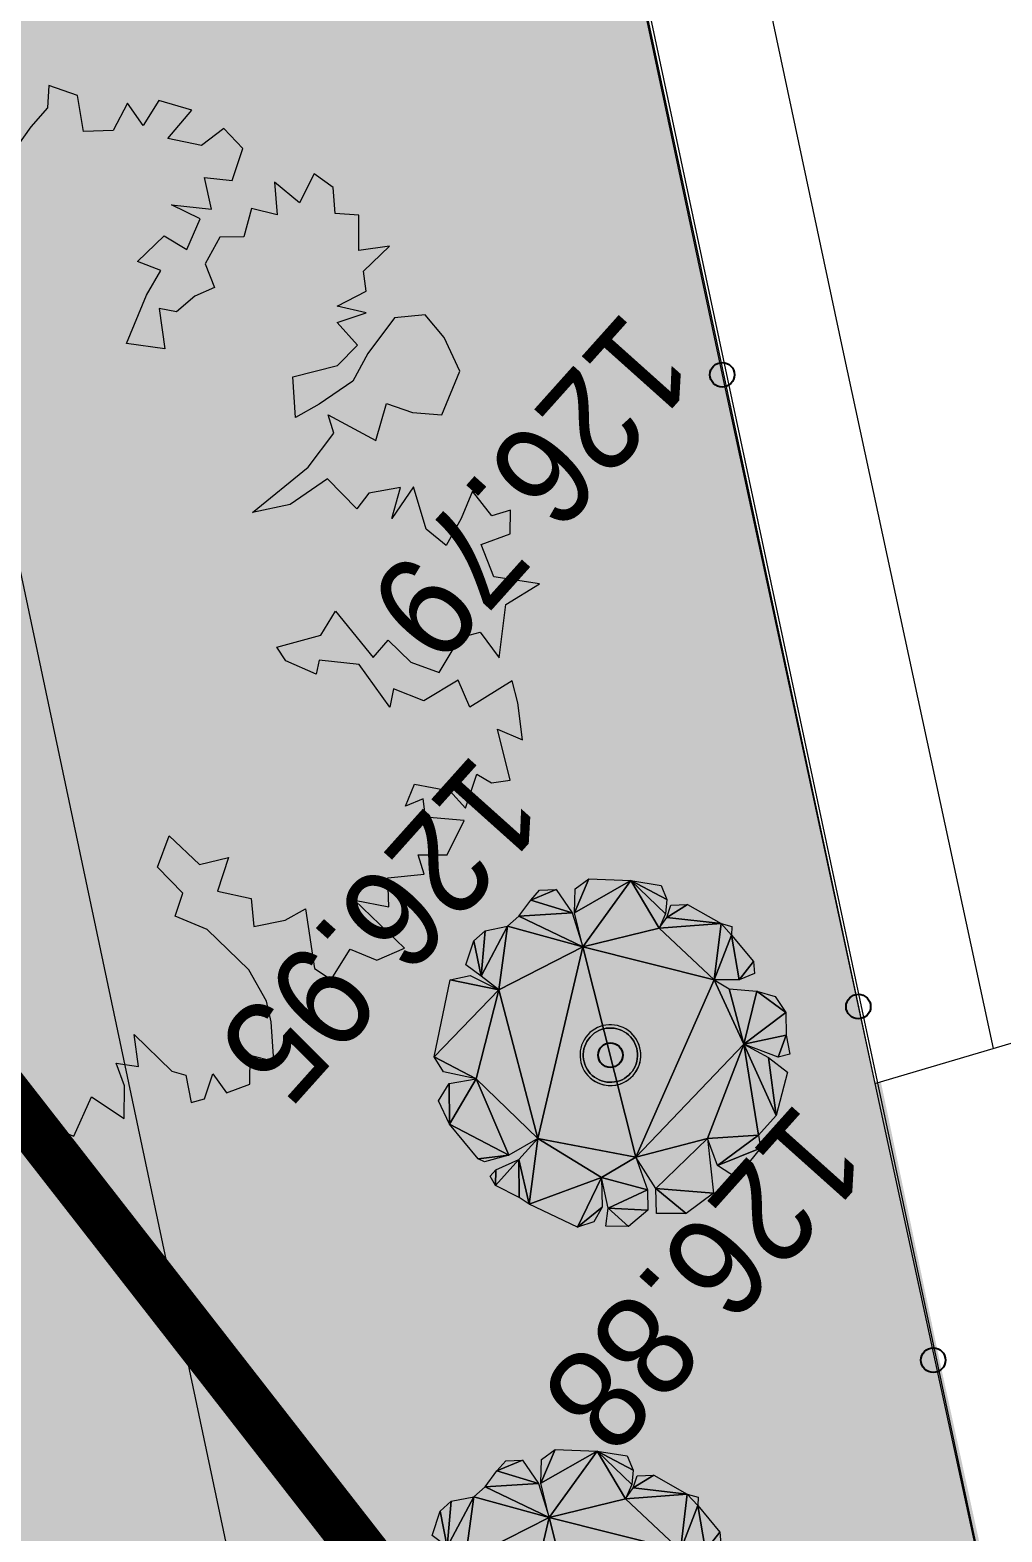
# Model space of a CAD drawing. Header units: metres. Extents: x -2858 to 512, y -1995 to 1252.
# Drawn here: x -403.87 to -399.92, y -158.6 to -152.48 of the extents above; entities that cross this region are included whole.
import ezdxf
from ezdxf.enums import TextEntityAlignment as Align
from ezdxf.lldxf.tags import DXFTag

# ---------------------------------------------------------------- set-up
doc = ezdxf.new("R2010")
doc.units = ezdxf.units.M
doc.header["$PDMODE"] = 33
doc.header["$PDSIZE"] = 0.1
doc.layers.add('03-HCH-15x40-10cm', color=7, linetype='Continuous', lineweight=0, true_color=0xb196e4)
for name, color, linetype in [('Calque commun', 7, 'Continuous'), ('Calque11', 7, 'Continuous'), ('Calque14', 7, 'Continuous'), ('Calque15', 7, 'Continuous'), ('Calque17', 7, 'Continuous'), ('Calque19', 7, 'Continuous'), ('Calque3', 7, 'Continuous')]:
    doc.layers.add(name, color=color, linetype=linetype)
doc.styles.add('Arial12', font='arial.ttf', dxfattribs={"width": 0.9, "height": 0.41584})
tags = doc.linetypes.add('DASHDOT2', pattern=[0.5, 0.25, -0.125, 0, -0.125]).pattern_tags.tags
tags[10:11] = [DXFTag(74, 4), DXFTag(75, 0), DXFTag(340, '0'), DXFTag(46, 1.0), DXFTag(50, 0.0), DXFTag(44, 0.0), DXFTag(45, 0.0)]
tags[8:9] = [DXFTag(74, 4), DXFTag(75, 0), DXFTag(340, '0'), DXFTag(46, 1.0), DXFTag(50, 0.0), DXFTag(44, 0.0), DXFTag(45, 0.0)]
tags[6:7] = [DXFTag(74, 4), DXFTag(75, 0), DXFTag(340, '0'), DXFTag(46, 1.0), DXFTag(50, 0.0), DXFTag(44, 0.0), DXFTag(45, 0.0)]
tags[4:5] = [DXFTag(74, 4), DXFTag(75, 0), DXFTag(340, '0'), DXFTag(46, 1.0), DXFTag(50, 0.0), DXFTag(44, 0.0), DXFTag(45, 0.0)]
tags = doc.linetypes.add('DOT2', pattern=[0.125, 0, -0.125]).pattern_tags.tags
tags[6:7] = [DXFTag(74, 4), DXFTag(75, 0), DXFTag(340, '0'), DXFTag(46, 1.0), DXFTag(50, 0.0), DXFTag(44, 0.0), DXFTag(45, 0.0)]
tags[4:5] = [DXFTag(74, 4), DXFTag(75, 0), DXFTag(340, '0'), DXFTag(46, 1.0), DXFTag(50, 0.0), DXFTag(44, 0.0), DXFTag(45, 0.0)]
tags = doc.linetypes.add('HIDDEN', pattern=[0.375, 0.25, -0.125]).pattern_tags.tags
tags[6:7] = [DXFTag(74, 4), DXFTag(75, 0), DXFTag(340, '0'), DXFTag(46, 1.0), DXFTag(50, 0.0), DXFTag(44, 0.0), DXFTag(45, 0.0)]
tags[4:5] = [DXFTag(74, 4), DXFTag(75, 0), DXFTag(340, '0'), DXFTag(46, 1.0), DXFTag(50, 0.0), DXFTag(44, 0.0), DXFTag(45, 0.0)]

# ---------------------------------------------------------------- blocks, each defined once
blk = doc.blocks.new('arb5')
at = {"layer": 'Calque commun', "color": 0, "linetype": 'ByBlock', "lineweight": -2}
for p, q in [((0.5471, 1.1695), (0.5453, 1.0957)), ((0.5765, 1.1565), (0.5471, 1.1695)), ((0.587, 1.1277), (0.5765, 1.1565)), ((0.7301, 1.1483), (0.7012, 1.1181)), ((0.7426, 1.1256), (0.7301, 1.1483)), ((0.7656, 1.146), (0.7426, 1.1256)), ((0.7891, 1.134), (0.7656, 1.146)), ((0.3387, 1.1317), (0.3079, 1.0847)), ((0.3544, 1.1189), (0.3387, 1.1317)), ((0.4432, 1.1359), (0.4037, 1.1244)), ((0.4037, 1.1244), (0.429, 1.0916)), ((0.4638, 1.113), (0.4432, 1.1359)), ((0.4747, 1.1318), (0.4638, 1.113)), ((0.504, 1.1059), (0.4747, 1.1318)), ((0.5259, 1.1274), (0.504, 1.1059)), ((0.5453, 1.0957), (0.5259, 1.1274)), ((0.6245, 1.1345), (0.587, 1.1277)), ((0.6282, 1.1136), (0.6245, 1.1345)), ((0.7842, 1.1095), (0.7891, 1.134)), ((0.2983, 1.1123), (0.2724, 1.0819)), ((0.3079, 1.0847), (0.2983, 1.1123)), ((0.3582, 1.1012), (0.3544, 1.1189)), ((0.3929, 1.1166), (0.3582, 1.1012)), ((0.3908, 1.0919), (0.3929, 1.1166)), ((0.5876, 1.0636), (0.6282, 1.1136)), ((0.7012, 1.1181), (0.6884, 1.0993)), ((0.8099, 1.1212), (0.7842, 1.1095)), ((0.8046, 1.0894), (0.8225, 1.1132)), ((0.8225, 1.1132), (0.8099, 1.1212)), ((0.411, 1.0591), (0.3908, 1.0919)), ((0.429, 1.0916), (0.4163, 1.0768)), ((0.6884, 1.0993), (0.6763, 1.0628)), ((0.2724, 1.0819), (0.2593, 1.0614)), ((0.4163, 1.0768), (0.4348, 1.0679)), ((0.8115, 1.0755), (0.8046, 1.0894)), ((0.8099, 1.0195), (0.8115, 1.0755)), ((0.2593, 1.0614), (0.3105, 1.0472)), ((0.4348, 1.0679), (0.411, 1.0591)), ((0.6112, 1.0555), (0.5876, 1.0636)), ((0.6763, 1.0628), (0.6746, 1.0009)), ((0.8832, 1.0722), (0.8574, 1.0487)), ((0.8899, 1.0307), (0.8832, 1.0722)), ((0.3105, 1.0472), (0.2976, 1.0186)), ((0.6386, 1.0356), (0.6112, 1.0555)), ((0.8318, 1.0458), (0.8099, 1.0195)), ((0.8454, 1.026), (0.8318, 1.0458)), ((0.8574, 1.0487), (0.8454, 1.026)), ((0.9334, 1.045), (0.8899, 1.0307)), ((0.9439, 1.0173), (0.9334, 1.045)), ((0.2504, 1.0348), (0.2037, 1.0016)), ((0.2442, 1.0013), (0.2504, 1.0348)), ((0.6187, 1.0132), (0.6386, 1.0356)), ((0.9677, 1.0408), (0.9439, 1.0173)), ((0.9675, 1.0084), (0.9677, 1.0408)), ((0.1632, 1.0129), (0.1908, 0.9722)), ((0.2037, 1.0016), (0.1632, 1.0129)), ((0.2976, 1.0186), (0.3388, 1.0065)), ((0.637, 0.9815), (0.6187, 1.0132)), ((0.2627, 0.9893), (0.2442, 1.0013)), ((0.3053, 0.998), (0.2627, 0.9893)), ((0.3177, 0.9683), (0.3053, 0.998)), ((0.3388, 1.0065), (0.3512, 0.974)), ((0.6746, 1.0009), (0.6873, 0.9662)), ((0.3512, 0.974), (0.3682, 0.9845)), ((0.3682, 0.9845), (0.3568, 0.9295)), ((0.6026, 0.966), (0.637, 0.9815)), ((0.1908, 0.9722), (0.1745, 0.9388)), ((0.3166, 0.9348), (0.3177, 0.9683)), ((0.6289, 0.9481), (0.6026, 0.966)), ((0.6873, 0.9662), (0.6636, 0.9557)), ((0.145, 0.954), (0.1263, 0.9372)), ((0.1745, 0.9388), (0.145, 0.954)), ((0.6285, 0.9036), (0.6289, 0.9481)), ((0.6636, 0.9557), (0.6613, 0.9171)), ((0.1263, 0.9372), (0.144, 0.9264)), ((0.3411, 0.9355), (0.3166, 0.9348)), ((0.3318, 0.8725), (0.3411, 0.9355)), ((0.144, 0.9264), (0.1386, 0.8938)), ((0.3568, 0.9295), (0.3821, 0.8949)), ((0.6613, 0.9171), (0.6285, 0.9036)), ((0.1386, 0.8938), (0.1683, 0.9045)), ((0.1683, 0.9045), (0.2001, 0.9121)), ((0.2001, 0.9121), (0.2019, 0.8845)), ((0.3821, 0.8949), (0.3951, 0.9027)), ((0.3951, 0.9027), (0.4067, 0.8691)), ((0.2019, 0.8845), (0.1776, 0.8442)), ((0.3614, 0.8782), (0.3318, 0.8725)), ((0.4026, 0.8522), (0.3614, 0.8782)), ((0.4067, 0.8691), (0.4026, 0.8522)), ((0.1776, 0.8442), (0.2182, 0.8498)), ((0.2182, 0.8498), (0.1877, 0.8343)), ((0.1877, 0.8343), (0.2151, 0.8135)), ((0.1005, 0.8144), (0.0531, 0.7971)), ((0.12, 0.7895), (0.1005, 0.8144)), ((0.2151, 0.8135), (0.2357, 0.8153)), ((0.2357, 0.8153), (0.2333, 0.7708)), ((0.0531, 0.7971), (0.0382, 0.7606)), ((0.1317, 0.7629), (0.12, 0.7895)), ((0.1684, 0.7812), (0.1317, 0.7629)), ((0.1826, 0.7251), (0.1684, 0.7812)), ((0.2333, 0.7708), (0.2805, 0.7598)), ((0.0382, 0.7606), (0.034, 0.7291)), ((0.2805, 0.7598), (0.3139, 0.7358)), ((0.1929, 0.7427), (0.1826, 0.7251)), ((0.2382, 0.7472), (0.1929, 0.7427)), ((0.3139, 0.7358), (0.2382, 0.7472)), ((0.034, 0.7291), (0.0583, 0.7072)), ((0.0583, 0.7072), (0.1056, 0.7119)), ((0.1056, 0.7119), (0.1383, 0.7204)), ((0.1383, 0.7204), (0.1805, 0.7102)), ((0.1805, 0.7102), (0.2083, 0.7012)), ((0.1066, 0.6981), (0.1033, 0.6655)), ((0.137, 0.6967), (0.1066, 0.6981)), ((0.1782, 0.6699), (0.137, 0.6967)), ((0.2083, 0.7012), (0.1782, 0.6699)), ((0.075, 0.6815), (0.0905, 0.6538)), ((0.1033, 0.6655), (0.075, 0.6815)), ((0.058, 0.6658), (0.044, 0.6493)), ((0.0905, 0.6538), (0.058, 0.6658)), ((0.0058, 0.6516), (0.0312, 0.6306)), ((0.044, 0.6493), (0.0058, 0.6516)), ((0.0312, 0.6306), (0.0034, 0.6052)), ((0.0034, 0.6052), (0.019, 0.5854)), ((0.019, 0.5854), (0, 0.565)), ((0, 0.565), (0.0029, 0.5402)), ((0.0029, 0.5402), (0.0365, 0.5498)), ((0.0365, 0.5498), (0.0382, 0.5151)), ((0.2206, 0.5156), (0.2484, 0.5492)), ((0.2484, 0.5492), (0.2718, 0.5152)), ((0.0382, 0.5151), (0.062, 0.5408)), ((0.062, 0.5408), (0.0756, 0.5159)), ((0.0756, 0.5159), (0.1033, 0.5306)), ((0.1033, 0.5306), (0.1209, 0.5116)), ((0.1525, 0.5193), (0.1645, 0.5439)), ((0.1645, 0.5439), (0.1853, 0.5348)), ((0.1853, 0.5348), (0.2109, 0.5317)), ((0.2109, 0.5317), (0.2206, 0.5156)), ((0.1209, 0.5116), (0.1525, 0.5193)), ((0.2718, 0.5152), (0.2193, 0.4959)), ((0.1049, 0.485), (0.085, 0.4567)), ((0.1303, 0.4505), (0.1049, 0.485)), ((0.1543, 0.4945), (0.1207, 0.4829)), ((0.1207, 0.4829), (0.1303, 0.4505)), ((0.1599, 0.4668), (0.1543, 0.4945)), ((0.2193, 0.4959), (0.1897, 0.4894)), ((0.1897, 0.4894), (0.1993, 0.4646)), ((0.0347, 0.4659), (0.0325, 0.4363)), ((0.0674, 0.4805), (0.0347, 0.4659)), ((0.085, 0.4567), (0.0674, 0.4805)), ((0.1993, 0.4646), (0.1599, 0.4668)), ((0.0325, 0.4363), (0.062, 0.4313)), ((0.062, 0.4313), (0.0806, 0.3996)), ((0.0806, 0.3996), (0.0412, 0.398)), ((0.0412, 0.398), (0.0575, 0.3652)), ((0.0575, 0.3652), (0.0882, 0.3709)), ((0.0882, 0.3709), (0.0821, 0.3425)), ((0.0821, 0.3425), (0.1137, 0.351)), ((0.1137, 0.351), (0.136, 0.3283)), ((0.136, 0.3283), (0.1121, 0.2978)), ((0.1121, 0.2978), (0.1248, 0.2681)), ((0.1248, 0.2681), (0.1435, 0.2829)), ((0.1435, 0.2829), (0.1703, 0.2835)), ((0.1703, 0.2835), (0.194, 0.2864))]:
    blk.add_line(p, q, dxfattribs=at)
blk = doc.blocks.new('Block158')
at = {"layer": 'Calque19', "color": 34, "linetype": 'Continuous', "lineweight": 9, "true_color": 0x994c00, "flags": 128}
for points in [[(-0.28, 0), (-0.28, 0, 1), (0.28, 0), (0.28, 0, 1), (-0.28, 0), (-0.28, 0)], [(0.25, 0), (0.25, 0, -1), (-0.25, 0), (-0.25, 0, -1), (0.25, 0), (0.25, 0)]]:
    blk.add_lwpolyline(points, format="xyb", dxfattribs=at)
blk = doc.blocks.new('SPE30')
at = {"layer": 'Calque19', "color": 102, "linetype": 'Continuous', "lineweight": 9}
blk.add_polyline3d([(0.834, 1.209, 0), (0.834, 1.209, 0), (0.834, 1.209, 0)], dxfattribs=at)
blk.add_polyline3d([(0.834, 1.209, 0), (0.834, 1.209, 0), (0.834, 1.209, 0)], dxfattribs=at)
at = {"layer": 'Calque19', "color": 34, "linetype": 'Continuous', "lineweight": 9}
for radius in [0.28, 0.25]:
    blk.add_arc((0, 0), radius, 0, 359.9994, dxfattribs=at)
at = {"layer": 'Calque19', "color": 34, "linetype": 'ByBlock', "lineweight": -2, "true_color": 0x994c00}
blk.add_blockref('Block158', (0, 0), dxfattribs=at)
at = {"layer": 'Calque19', "color": 102, "linetype": 'Continuous', "lineweight": 9}
mesh = blk.add_polyface(dxfattribs=at)
corners = [(0.237, -1.167), (1.017, 0.013), (0.987, -0.774), (1.537, 0.249), (1.277, 0.013), (1.522, 0.359), (-0.894, 0.847), (-0.956, 1.099), (-0.604, 1.508), (-1.582, -0.05), (-1.292, -0.459), (-1.506, -0.396), (0.62, 1.492), (0.635, 1.13), (0.314, 1.555), (1.308, -0.082), (1.507, -0.208), (1.522, -0.27), (-0.023, 1.177), (-0.359, 1.508), (0.1, 1.413), (0.696, 1.083), (1.063, 0.926), (0.895, 0.69), (-1.399, -0.507), (-1.414, -0.569), (-1.307, -0.491), (-1.323, -0.931), (1.094, -1.199), (0.467, -1.561), (-0.283, 1.602), (-0.573, -0.853), (-1.17, -0.444), (-1.154, 0.249), (0.543, 0.8), (0.054, -1.64), (0.253, -1.372), (0.268, -1.545), (-0.252, -1.498), (-1.185, 0.406), (-0.39, -1.482), (-0.573, -1.498), (-0.696, -1.498), (-0.803, -1.388), (1.094, 0.878), (1.384, 0.831), (1.461, -0.68), (0.069, 1.618), (-1.307, 0.422), (-1.567, 0.092), (1.598, 0.013), (1.568, -0.082), (1.491, -0.082), (1.14, -1.042), (-1.628, 0.044), (1.247, 0.91), (-1.017, 1.162), (-1.215, 1.083), (0.834, 1.209), (1.063, 1.177), (-0.757, -1.12), (-1.078, -1.23), (-1.338, 0.611), (-1.445, 0.485), (-1.521, 0.406), (-1.414, 0.768), (-1.368, 0.941), (1.201, 1.02), (0.803, 1.288), (-0.971, 1.319), (-0.741, -1.136), (-0.084, -1.624), (-1.475, -0.695), (1.369, -0.9), (1.185, -0.931), (-1.108, 1.225), (-0.925, -1.262), (0.314, -1.451)]
mesh.append_faces([[corners[k] for k in face] for face in [(35, 36, 37), (20, 30, 47), (56, 57, 75), (0, 29, 77)]], dxfattribs={"vtx0": -1, "color": 102})
mesh.append_faces([[corners[k] for k in face] for face in [(3, 4, 5), (9, 10, 11), (12, 13, 14), (18, 19, 20), (15, 2, 1), (40, 31, 38), (50, 4, 3), (62, 6, 39), (32, 27, 26)]], dxfattribs={"vtx0": -1, "vtx1": -1, "color": 102})
mesh.append_faces([[corners[k] for k in face] for face in [(0, 1, 2), (1, 23, 5), (31, 27, 32), (31, 33, 34), (0, 38, 31), (15, 46, 2), (31, 34, 1), (31, 32, 33), (9, 49, 33), (9, 33, 32), (33, 6, 34), (62, 66, 6), (18, 6, 19), (1, 34, 23), (0, 2, 28), (0, 31, 1), (34, 6, 18)]], dxfattribs={"vtx0": -1, "vtx1": -1, "vtx2": -1, "color": 102})
mesh.append_faces([[corners[k] for k in face] for face in [(21, 22, 23), (0, 28, 29), (20, 19, 30), (22, 58, 59), (60, 61, 27), (50, 52, 4), (15, 17, 46), (23, 45, 5), (6, 66, 57), (48, 49, 64), (46, 74, 2), (9, 32, 10), (70, 40, 41)]], dxfattribs={"vtx0": -1, "vtx2": -1, "color": 102})
mesh.append_faces([[corners[k] for k in face] for face in [(63, 48, 64), (67, 22, 59), (72, 25, 27)]], dxfattribs={"vtx1": -1, "color": 102})
mesh.append_faces([[corners[k] for k in face] for face in [(6, 7, 8), (25, 26, 27), (33, 39, 6), (23, 44, 45), (48, 33, 49), (18, 14, 13), (56, 6, 57), (34, 21, 23), (13, 34, 18), (4, 1, 5), (0, 36, 38), (70, 31, 40), (71, 38, 36), (43, 70, 41), (31, 60, 27), (21, 58, 22), (35, 71, 36), (8, 19, 6)]], dxfattribs={"vtx1": -1, "vtx2": -1, "color": 102})
mesh.append_faces([[corners[k] for k in face] for face in [(15, 16, 17), (10, 24, 11), (41, 42, 43), (50, 51, 52), (2, 53, 28), (9, 54, 49), (44, 55, 45), (62, 65, 66), (12, 68, 13), (7, 69, 8), (46, 73, 74), (60, 76, 61)]], dxfattribs={"vtx2": -1, "color": 102})
blk = doc.blocks.new('SPE32')
at = {"layer": 'Calque commun', "color": 0, "linetype": 'ByBlock', "lineweight": -2, "xscale": 0.4420946538448334, "yscale": 0.4420946538448334, "zscale": 0.4420946538448334}
blk.add_blockref('SPE30', (0, 0), dxfattribs=at)
blk = doc.blocks.new('PointTopo_SPE')
at = {"layer": 'Calque commun', "color": 1, "linetype": 'ByBlock', "lineweight": -2}
blk.add_point((0, 0), dxfattribs=at)
blk = doc.blocks.new('geometrebondepartleger')
at = {"layer": 'Calque commun', "color": 3, "linetype": 'HIDDEN', "lineweight": 18}
blk.add_line((110.6011, 151.5173), (88.9876, 121.9972), dxfattribs=at)
at = {"layer": 'Calque commun', "color": 10, "linetype": 'DASHDOT2', "lineweight": 18, "flags": 128}
blk.add_lwpolyline([(45.2867, 98.0868), (42.9361, 93.8756), (22.4919, 69.3549), (46.896, 54.8213), (60.0219, 76.4824), (130.1549, 64.2531), (145.3143, 148.376), (109.3485, 154.881), (91.263, 130.1164), (87.3779, 124.8321), (86.3313, 123.2789), (83.8109, 118.8118), (74.9183, 102.5858), (72.6157, 98.3586), (63.0649, 85.9136), (45.1583, 97.9611)], close=True, dxfattribs=at)
at = {"layer": 'Calque11', "color": 7, "linetype": 'Continuous', "lineweight": 9}
blk.add_polyline3d([(45.1869, 97.9611, 79), (63.0561, 85.9381, 79), (64.7397, 88.1342, 79), (67.69, 91.9785, 79), (72.6157, 98.3586, 79), (74.9183, 102.5858, 79), (75.0117, 102.533, 79), (75.1594, 102.7941, 79), (75.089, 102.8339, 79), (77.1307, 106.6488, 79), (83.8254, 118.8322, 79), (86.3006, 123.2789, 79), (91.1411, 129.9217, 79), (101.6728, 144.3499, 79), (104.6039, 148.3942, 79), (113.0237, 159.8602, 79)], dxfattribs=at)
at = {"layer": 'Calque17', "color": 1, "linetype": 'Continuous', "lineweight": 9}
for points in [[(90.7262, 130.2013, 79), (99.5336, 142.257, 79), (101.2463, 144.6136, 79)], [(91.1411, 129.9217, 79), (99.9377, 141.9625, 79), (101.6728, 144.3499, 79)]]:
    blk.add_polyline3d(points, dxfattribs=at)
at = {"layer": 'Calque3', "color": 1, "linetype": 'Continuous', "lineweight": 9}
blk.add_line((101.6728, 144.3499, 79), (99.9716, 145.4016, 79), dxfattribs=at)
at = {"layer": 'Calque3', "color": 18, "linetype": 'Continuous', "lineweight": 9, "true_color": 0x000000}
for points in [[(102.3336, 145.2929, 79), (104.5837, 148.4088, 79), (102.3742, 145.2637, 79), (104.6242, 148.3795, 79)], [(101.6526, 144.3647, 79), (102.3337, 145.2931, 79), (101.6929, 144.3351, 79), (102.374, 145.2635, 79)]]:
    blk.add_trace(points, dxfattribs=at)
at = {"layer": 'Calque14', "color": 0, "linetype": 'ByBlock', "lineweight": -2}
for p in [(102.3539, 145.2783, 79), (101.4846, 144.0911, 205.8809), (102.3049, 143.4713, 205.9516), (99.9377, 141.9625, 205.7939)]:
    blk.add_blockref('PointTopo_SPE', p, dxfattribs=at)
at = {"layer": 'Calque19', "color": 0, "linetype": 'ByBlock', "lineweight": -2}
for p in [(104.1269, 144.9184, 79), (102.3049, 143.4713, 79)]:
    blk.add_blockref('SPE32', p, dxfattribs=at)
at = {"layer": 'Calque15', "color": 1, "linetype": 'ByBlock', "lineweight": -2, "style": 'Arial12', "width": 0.9}
for s, p in [('126.88', (101.9286, 144.5765, 205.8809)), ('126.95', (101.7496, 142.6492, 205.9516)), ('126.79', (99.9977, 141.9025, 205.7939))]:
    blk.add_text(s, height=0.41584, dxfattribs=at).set_placement(p, align=Align.TOP_LEFT)
blk = doc.blocks.new('hatch77')
at = {"layer": 'Calque commun', "color": 64, "linetype": 'Continuous', "lineweight": 9}
for p, q in [((33.7382, 130.2246), (36.1909, 129.7407)), ((33.6801, 129.9303), (36.1328, 129.4464)), ((33.622, 129.6359), (36.0748, 129.1521)), ((33.564, 129.3416), (36.0167, 128.8578)), ((33.5059, 129.0473), (35.9586, 128.5634)), ((33.4478, 128.7529), (35.9006, 128.2691)), ((33.3898, 128.4586), (35.8425, 127.9748)), ((33.3317, 128.1643), (35.7844, 127.6805)), ((33.2737, 127.87), (35.7264, 127.3861)), ((33.2156, 127.5756), (35.6683, 127.0918)), ((33.1575, 127.2813), (35.6103, 126.7975)), ((33.0995, 126.987), (35.5522, 126.5031)), ((33.0414, 126.6926), (35.4941, 126.2088)), ((32.9834, 126.3983), (35.4361, 125.9145)), ((32.9253, 126.104), (35.378, 125.6202)), ((32.8672, 125.8097), (35.32, 125.3258))]:
    blk.add_line(p, q, dxfattribs=at)
blk = doc.blocks.new('hatch78')
at = {"layer": 'Calque commun', "color": 64, "linetype": 'Continuous', "lineweight": 9}
for p, q in [((34.049, 130.4651), (33.0813, 125.5597)), ((34.3433, 130.4071), (33.3756, 125.5016)), ((34.6376, 130.349), (33.6699, 125.4435)), ((34.9319, 130.291), (33.9643, 125.3855)), ((35.2263, 130.2329), (34.2586, 125.3274)), ((35.5206, 130.1748), (34.5529, 125.2694)), ((35.8149, 130.1168), (34.8472, 125.2113)), ((36.1092, 130.0587), (35.1416, 125.1532))]:
    blk.add_line(p, q, dxfattribs=at)

msp = doc.modelspace()

# ---------------------------------------------------------------- hatches: boundary and pattern name
at = {"layer": 'Calque commun', "linetype": 'Continuous', "lineweight": 9}
for color, points in [(71, [(-412.3769, -155.572), (-420.4437, -161.4811), (-418.4828, -164.2261), (-416.6789, -164.9811), (-415.046, -165.3164), (-414.7941, -165.1259), (-417.8031, -161.1332), (-411.8135, -156.6193), (-408.8111, -160.6032), (-408.7886, -160.5863), (-408.7823, -160.5947), (-408.7817, -160.5942), (-407.869, -159.8598), (-410.8783, -155.8667), (-410.7275, -155.7531), (-409.0011, -154.4521), (-408.8928, -154.3475), (-408.8817, -154.3621), (-406.8852, -152.8575), (-403.9404, -156.7651), (-403.9201, -156.7483), (-400.5185, -161.3057), (-402.4692, -162.7757), (-399.4599, -166.7687), (-399.9993, -167.1752), (-401.4305, -168.2538), (-404.4711, -164.3215), (-405.3915, -165.0321), (-405.4298, -165.0237), (-405.4463, -165.0364), (-402.4317, -169.0319), (-408.4213, -173.5458), (-411.4306, -169.5527), (-411.4365, -169.555), (-411.4387, -169.5567), (-414.276, -171.7115), (-412.2796, -170.207), (-409.2704, -174.2), (-411.2669, -175.7047), (-415.26, -178.7139), (-418.2692, -174.7209), (-418.4168, -174.8302), (-419.3918, -175.5674), (-416.3897, -179.5509), (-422.397, -184.0781), (-425.3921, -180.1039), (-426.3618, -180.8371), (-423.3892, -184.7815), (-427.3672, -187.8107), (-430.3502, -183.8525), (-430.3574, -183.8429), (-430.6272, -184.0149), (-430.6504, -184.08), (-430.7575, -184.1273), (-432.1522, -184.7708), (-432.1522, -184.7708), (-430.8005, -184.1463), (-431.5265, -184.4456), (-432.188, -184.7533), (-428.9545, -189.0095), (-428.8863, -188.9686), (-426.7205, -191.8632), (-399.186, -170.5366), (-399.1857, -170.5368), (-397.7453, -169.4525), (-404.5268, -137.5049), (-407.2961, -138.3457), (-406.5316, -141.9871), (-407.5597, -142.2952), (-404.7064, -151.3571), (-408.9647, -152.7463), (-408.9983, -152.7098), (-411.0011, -153.341), (-410.7105, -154.2978)]), (43, [(-422.207, -167.9668), (-421.8733, -168.8617), (-422.0862, -170.6413), (-430.8537, -177.2176), (-432.7175, -178.3184), (-435.4733, -178.8029), (-436.826, -178.7865), (-432.192, -184.7199), (-430.8005, -184.1463), (-432.1522, -184.7708), (-432.1522, -184.7708), (-430.7575, -184.1273), (-430.6504, -184.08), (-430.6272, -184.0149), (-430.3574, -183.8429), (-430.3502, -183.8525), (-418.275, -174.723), (-414.2889, -171.7047), (-405.449, -165.0427), (-405.4699, -165.0148), (-405.3915, -165.0321), (-402.4692, -162.7757), (-400.5185, -161.3057), (-403.9201, -156.7483), (-405.8724, -158.3551), (-405.8835, -158.3406), (-408.7823, -160.5947), (-408.7886, -160.5863), (-415.046, -165.3164), (-416.5347, -165.0414), (-418.4828, -164.2261), (-420.4488, -161.474), (-421.2865, -162.0621), (-421.3063, -162.0458), (-423.6257, -163.734), (-423.6257, -163.734), (-424.2561, -164.2137), (-424.5185, -164.3953), (-422.5153, -167.1011)])]:
    msp.add_hatch(color=color, dxfattribs=at).paths.add_polyline_path(points)

# ---------------------------------------------------------------- linework, layer by layer
at = {"layer": '03-HCH-15x40-10cm', "const_width": 0.2, "flags": 128}
msp.add_lwpolyline([(-411.5329, -169.5449), (-408.4083, -173.512), (-402.7101, -169.0252), (-405.6519, -165.0741), (-404.417, -164.2037), (-401.4411, -168.1092), (-399.643, -166.7379), (-402.6254, -162.6724), (-400.6844, -161.0287), (-407.102, -152.7904), (-411.0095, -155.6875), (-407.8152, -159.804), (-408.9584, -160.7864)], dxfattribs=at)

# ---------------------------------------------------------------- block references
at = {"layer": 'Calque commun', "color": 0, "linetype": 'ByBlock', "lineweight": -2, "rotation": 228.1617603435354}
for name, p in [('geometrebondepartleger', (-440.1616, 15.2632)), ('hatch77', (-478.5712, -44.6144)), ('hatch78', (-478.5712, -44.6144))]:
    msp.add_blockref(name, p, dxfattribs=at)
at = {"layer": 'Calque commun', "color": 64, "linetype": 'DOT2', "lineweight": 18, "xscale": 3.81469721371369, "yscale": 3.814696974833699, "zscale": 3.814697265625, "rotation": 227.4939527206938}
msp.add_blockref('arb5', (-404.2284, -151.6678), dxfattribs=at)

doc.saveas('drawing.dxf')
